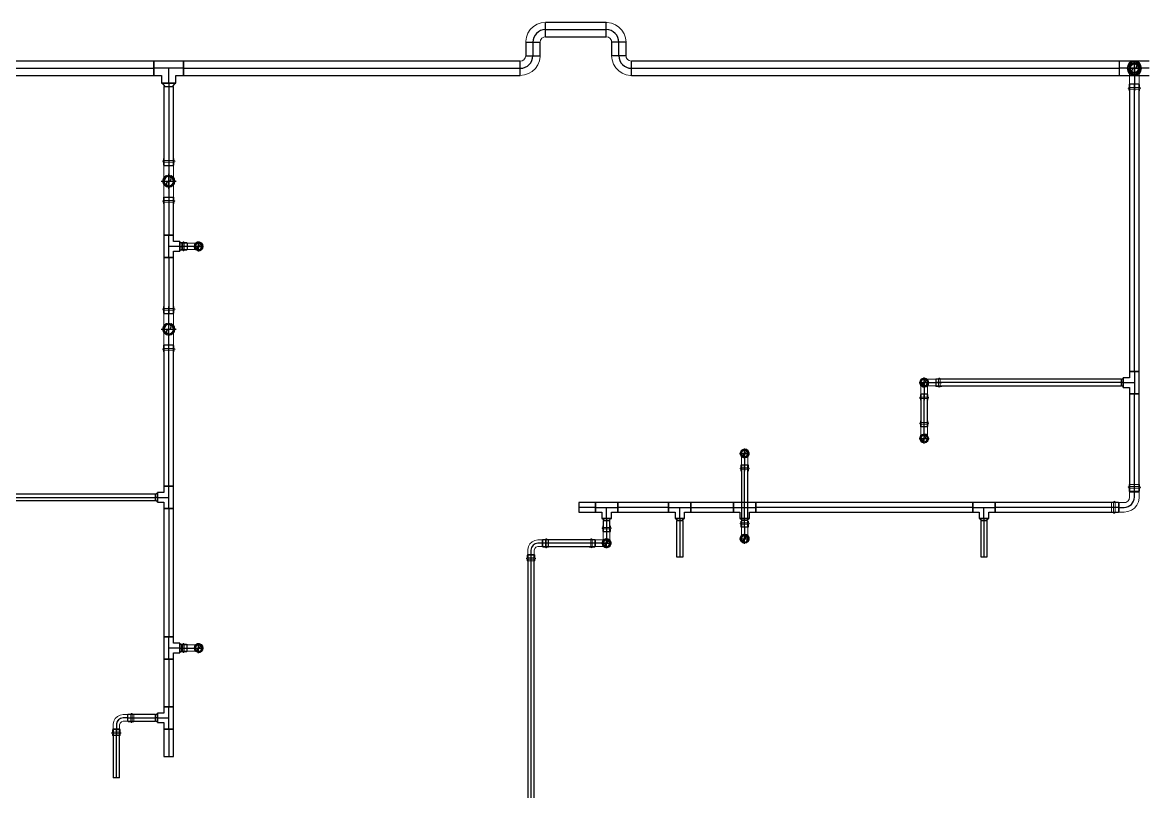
# Model space of a CAD drawing. Header units: inches. Extents: x -3325 to -59, y 5 to 733.
# Drawn here: x -2830 to -2604.8, y 127 to 281.2 of the extents above; entities that cross this region are included whole.
import ezdxf

# ---------------------------------------------------------------- set-up
doc = ezdxf.new("R2010")
doc.units = ezdxf.units.IN
doc.header["$MEASUREMENT"] = 0
doc.layers.add('P-PIPE', color=3, linetype='Continuous', lineweight=9)
doc.layers.add('X - REF - FP', color=7, linetype='Continuous', true_color=0xb90000)

# ---------------------------------------------------------------- blocks, each defined once
blk = doc.blocks.new('Victaulic-VicPress316-Elbow 90-45deg Style P568_P571 - Standard-V2-FIFTH LEVEL')
at = {"layer": 'P-PIPE'}
for p, q in [((-1934.31, 162.63), (-1934.64, 162.63)), ((-1933.35, 162.52), (-1934.64, 162.52)), ((-1933.56, 162.63), (-1934.02, 162.63)), ((-1932.52, 162.52), (-1933.45, 162.52)), ((-1933.45, 162.52), (-1933.45, 161.86)), ((-1933.45, 161.86), (-1933.45, 162.52)), ((-1934.64, 161.86), (-1934.64, 161.86)), ((-1934.64, 161.86), (-1934.64, 161.86)), ((-1934.64, 161.86), (-1934.64, 161.86)), ((-1934.64, 161.86), (-1934.64, 161.86)), ((-1934.64, 161.21), (-1933.35, 161.21)), ((-1934.64, 161.1), (-1934.31, 161.1)), ((-1934.31, 161.86), (-1934.31, 161.86)), ((-1934.31, 161.86), (-1934.31, 161.86)), ((-1934.02, 161.86), (-1934.02, 161.86)), ((-1934.02, 161.86), (-1934.02, 161.86)), ((-1934.02, 161.1), (-1933.56, 161.1)), ((-1933.45, 161.86), (-1933.45, 161.21)), ((-1933.45, 161.21), (-1933.45, 161.86)), ((-1932.52, 161.86), (-1933.45, 161.86)), ((-1933.45, 161.21), (-1932.52, 161.21)), ((-1933.35, 161.86), (-1933.35, 161.86)), ((-1933.35, 161.86), (-1933.35, 161.86)), ((-1932.52, 161.86), (-1931.12, 161.86)), ((-1931.12, 161.86), (-1931.12, 161.86))]:
    blk.add_line(p, q, dxfattribs=at)
at = {"layer": 'P-PIPE', "flags": 128}
for points in [[(-1934.31, 162.63), (-1934.24, 162.75), (-1934.1, 162.76), (-1934.02, 162.65), (-1934.02, 162.63)], [(-1934.31, 162.63), (-1934.31, 162.54), (-1934.31, 162.29), (-1934.31, 161.93), (-1934.31, 161.86)], [(-1934.31, 161.86), (-1934.31, 162.23), (-1934.31, 162.51), (-1934.31, 162.63), (-1934.31, 162.63)], [(-1934.02, 162.63), (-1934.02, 162.54), (-1934.02, 162.29), (-1934.02, 161.93), (-1934.02, 161.86)], [(-1934.02, 161.86), (-1934.02, 162.23), (-1934.02, 162.51), (-1934.02, 162.63), (-1934.02, 162.63)], [(-1933.56, 162.63), (-1933.36, 162.54), (-1933.35, 162.52)], [(-1931.12, 162.52), (-1931.22, 162.52), (-1931.48, 162.52), (-1931.89, 162.52), (-1932.37, 162.52), (-1932.52, 162.52)], [(-1930.21, 161.86), (-1930.31, 162.26), (-1930.56, 162.58), (-1930.93, 162.76), (-1931.34, 162.75), (-1931.71, 162.56), (-1931.96, 162.24), (-1932.04, 161.86)], [(-1930.36, 161.86), (-1930.45, 162.23), (-1930.7, 162.51), (-1931.06, 162.63), (-1931.43, 162.57), (-1931.73, 162.34), (-1931.88, 162), (-1931.89, 161.86)], [(-1934.31, 161.1), (-1934.31, 161.19), (-1934.31, 161.44), (-1934.31, 161.8), (-1934.31, 161.86)], [(-1934.31, 161.86), (-1934.31, 161.5), (-1934.31, 161.22), (-1934.31, 161.1), (-1934.31, 161.1)], [(-1934.02, 161.1), (-1934.08, 160.98), (-1934.22, 160.97), (-1934.31, 161.08), (-1934.31, 161.1)], [(-1934.02, 161.1), (-1934.02, 161.19), (-1934.02, 161.44), (-1934.02, 161.8), (-1934.02, 161.86)], [(-1934.02, 161.86), (-1934.02, 161.5), (-1934.02, 161.22), (-1934.02, 161.1), (-1934.02, 161.1)], [(-1933.35, 161.21), (-1933.54, 161.1), (-1933.56, 161.1)], [(-1932.52, 161.21), (-1932.02, 161.21), (-1931.59, 161.21), (-1931.28, 161.21), (-1931.13, 161.21), (-1931.12, 161.21)], [(-1932.04, 161.86), (-1931.94, 161.47), (-1931.69, 161.15), (-1931.32, 160.97), (-1930.91, 160.98), (-1930.54, 161.17), (-1930.29, 161.49), (-1930.21, 161.86)], [(-1931.89, 161.86), (-1931.8, 161.5), (-1931.55, 161.22), (-1931.19, 161.1), (-1930.82, 161.16), (-1930.52, 161.39), (-1930.37, 161.73), (-1930.36, 161.86)]]:
    blk.add_lwpolyline(points, dxfattribs=at)
at = {"layer": 'P-PIPE'}
for radius, start, end in [(0.766, 0, 180), (0.766, 0, 180), (0.766, 0, 180), (0.657, 0, 180), (0.657, 0, 180), (0.657, 90, 180), (0.658, 0, 90), (0.766, 180, 0), (0.766, 180, 0), (0.766, 180, 0), (0.658, 180, 0), (0.658, 180, 0), (0.657, 180, 270), (0.658, 270, 0)]:
    blk.add_arc((-1931.12, 161.86), radius, start, end, dxfattribs=at)
blk = doc.blocks.new('Victaulic-VicPress316-Elbow 90-45deg Style P568_P571 - Standard-523083-FIFTH LEVEL')
at = {"layer": 'P-PIPE'}
for p, q in [((-0.77, 3.52), (-0.77, 3.18)), ((0.77, 3.52), (-0.77, 3.52)), ((-0.77, 3.52), (0.77, 3.52)), ((-0.77, 3.18), (0.77, 3.18)), ((0.77, 3.18), (-0.77, 3.18)), ((-0.77, 2.89), (-0.77, 2.44)), ((-0.77, 2.89), (0.77, 2.89)), ((0.77, 2.89), (-0.77, 2.89)), ((-0.66, 3.52), (-0.66, 2.22)), ((-0.66, 3.52), (0.66, 3.52)), ((0.66, 3.52), (-0.66, 3.52)), ((-0.66, 2.33), (-0.66, 1.39)), ((0, 2.33), (-0.66, 2.33)), ((-0.66, 2.33), (0, 2.33)), ((0, 2.33), (0.66, 2.33)), ((0.66, 2.33), (0, 2.33)), ((0, 1.39), (0, 2.33)), ((0.66, 2.22), (0.66, 3.52)), ((0.66, 1.39), (0.66, 2.33)), ((0.77, 3.18), (0.77, 3.52)), ((0.77, 2.44), (0.77, 2.89)), ((-3.18, 0.77), (-3.52, 0.77)), ((-3.52, 0.77), (-3.52, -0.77)), ((-3.52, -0.77), (-3.52, 0.77)), ((-2.22, 0.66), (-3.52, 0.66)), ((-3.52, -0.66), (-3.52, 0.66)), ((-3.52, 0.66), (-3.52, -0.66)), ((-3.18, -0.77), (-3.18, 0.77)), ((-3.18, 0.77), (-3.18, -0.77)), ((-2.44, 0.77), (-2.89, 0.77)), ((-2.89, -0.77), (-2.89, 0.77)), ((-2.89, 0.77), (-2.89, -0.77)), ((-1.39, 0.66), (-2.33, 0.66)), ((-2.33, 0), (-2.33, 0.66)), ((-2.33, 0.66), (-2.33, 0)), ((-2.22, -0.66), (-2.22, 0.66)), ((-2.22, 0.66), (-2.22, -0.66)), ((-0.66, 2.22), (0.66, 2.22)), ((0.66, 2.22), (-0.66, 2.22)), ((-3.52, -0.66), (-2.22, -0.66)), ((-3.52, -0.77), (-3.18, -0.77)), ((-2.89, -0.77), (-2.44, -0.77)), ((-2.33, 0), (-2.33, -0.66)), ((-2.33, -0.66), (-2.33, 0)), ((-1.39, 0), (-2.33, 0)), ((-2.33, -0.66), (-1.39, -0.66))]:
    blk.add_line(p, q, dxfattribs=at)
at = {"layer": 'P-PIPE', "flags": 128}
for points in [[(-0.77, 2.89), (-0.89, 2.96), (-0.9, 3.1), (-0.79, 3.18), (-0.77, 3.18)], [(0.77, 3.18), (0.67, 3.18), (0.42, 3.18), (0.07, 3.18), (-0.3, 3.18), (-0.6, 3.18), (-0.75, 3.18), (-0.77, 3.18)], [(-0.77, 3.18), (-0.67, 3.18), (-0.42, 3.18), (-0.07, 3.18), (0.3, 3.18), (0.6, 3.18), (0.75, 3.18), (0.77, 3.18)], [(-0.77, 2.89), (-0.67, 2.89), (-0.42, 2.89), (-0.07, 2.89), (0.3, 2.89), (0.6, 2.89), (0.75, 2.89), (0.77, 2.89)], [(0.77, 2.89), (0.67, 2.89), (0.42, 2.89), (0.07, 2.89), (-0.3, 2.89), (-0.6, 2.89), (-0.75, 2.89), (-0.77, 2.89)], [(-0.66, 2.22), (-0.77, 2.41), (-0.77, 2.44)], [(0.77, 2.44), (0.68, 2.24), (0.66, 2.22)], [(0.77, 3.18), (0.89, 3.11), (0.9, 2.98), (0.79, 2.89), (0.77, 2.89)], [(-3.18, 0.77), (-3.11, 0.89), (-2.98, 0.9), (-2.89, 0.79), (-2.89, 0.77)], [(-3.18, 0.77), (-3.18, 0.67), (-3.18, 0.42), (-3.18, 0.07), (-3.18, -0.3), (-3.18, -0.6), (-3.18, -0.75), (-3.18, -0.77)], [(-3.18, -0.77), (-3.18, -0.67), (-3.18, -0.42), (-3.18, -0.07), (-3.18, 0.3), (-3.18, 0.6), (-3.18, 0.75), (-3.18, 0.77)], [(-2.89, -0.77), (-2.89, -0.67), (-2.89, -0.42), (-2.89, -0.07), (-2.89, 0.3), (-2.89, 0.6), (-2.89, 0.75), (-2.89, 0.77)], [(-2.89, 0.77), (-2.89, 0.67), (-2.89, 0.42), (-2.89, 0.07), (-2.89, -0.3), (-2.89, -0.6), (-2.89, -0.75), (-2.89, -0.77)], [(-2.44, 0.77), (-2.24, 0.68), (-2.22, 0.66)], [(-0.66, 1.39), (-0.75, 1.04), (-1, 0.77), (-1.35, 0.66), (-1.39, 0.66)], [(-1.39, -0.66), (-0.78, -0.56), (-0.23, -0.29), (0.22, 0.13), (0.53, 0.67), (0.65, 1.27), (0.66, 1.39)], [(-2.89, -0.77), (-2.96, -0.89), (-3.1, -0.9), (-3.18, -0.79), (-3.18, -0.77)], [(-2.22, -0.66), (-2.41, -0.77), (-2.44, -0.77)]]:
    blk.add_lwpolyline(points, dxfattribs=at)
at = {"layer": 'P-PIPE'}
blk.add_arc((-1.39, 1.39), 1.39, 270, 0, dxfattribs=at)
blk = doc.blocks.new('Victaulic-VicPress316-Elbow 90-45deg Style P568_P571 - Standard-V10-FIFTH LEVEL')
at = {"layer": 'P-PIPE'}
for p, q in [((-3076, 591), (-3076, 591)), ((-3073.99, 591), (-3076, 591)), ((-3072.82, 591.95), (-3073.99, 591.95)), ((-3073.99, 591), (-3072.82, 591)), ((-3071.45, 591.95), (-3072.93, 591.95)), ((-3072.93, 591), (-3072.93, 591)), ((-3072.93, 591), (-3072.93, 591)), ((-3072.82, 591), (-3072.82, 591.95)), ((-3072.82, 591.95), (-3072.82, 591)), ((-3072.82, 590.05), (-3072.82, 591)), ((-3072.82, 591), (-3072.82, 590.05)), ((-3072.16, 592.06), (-3072.71, 592.06)), ((-3072.16, 591), (-3072.16, 591)), ((-3072.16, 591), (-3072.16, 591)), ((-3071.45, 592.06), (-3071.83, 592.06)), ((-3071.83, 591), (-3071.83, 591)), ((-3071.83, 591), (-3071.83, 591)), ((-3071.45, 591), (-3071.45, 591)), ((-3071.45, 591), (-3071.45, 591)), ((-3071.45, 591), (-3071.45, 591)), ((-3071.45, 591), (-3071.45, 591)), ((-3073.99, 590.05), (-3072.82, 590.05)), ((-3072.93, 590.05), (-3071.45, 590.05)), ((-3072.71, 589.94), (-3072.16, 589.94)), ((-3071.83, 589.94), (-3071.45, 589.94))]:
    blk.add_line(p, q, dxfattribs=at)
at = {"layer": 'P-PIPE', "flags": 128}
for points in [[(-3074.78, 591), (-3074.87, 591.47), (-3075.14, 591.86), (-3075.53, 592.13), (-3076, 592.22), (-3076.46, 592.13), (-3076.86, 591.87), (-3077.13, 591.48), (-3077.23, 591.01), (-3077.23, 591)], [(-3077.23, 591), (-3077.13, 590.53), (-3076.87, 590.14), (-3076.48, 589.87), (-3076.01, 589.78), (-3075.54, 589.87), (-3075.14, 590.13), (-3074.88, 590.52), (-3074.78, 590.99), (-3074.78, 591)], [(-3074.94, 591), (-3075.04, 591.43), (-3075.3, 591.79), (-3075.68, 592.01), (-3076.12, 592.05), (-3076.54, 591.91), (-3076.87, 591.61), (-3077.04, 591.21), (-3077.06, 591)], [(-3077.06, 591), (-3076.97, 590.57), (-3076.71, 590.21), (-3076.32, 589.99), (-3075.88, 589.95), (-3075.46, 590.09), (-3075.14, 590.39), (-3074.96, 590.79), (-3074.94, 591)], [(-3073.99, 591.95), (-3074.59, 591.95), (-3075.14, 591.95), (-3075.59, 591.95), (-3075.88, 591.95), (-3076, 591.95), (-3076, 591.95)], [(-3072.93, 591.95), (-3072.74, 592.06), (-3072.71, 592.06)], [(-3072.16, 592.06), (-3072.08, 592.2), (-3071.92, 592.21), (-3071.83, 592.08), (-3071.83, 592.06)], [(-3072.16, 592.06), (-3072.16, 591.97), (-3072.16, 591.71), (-3072.16, 591.32), (-3072.16, 591)], [(-3072.16, 591), (-3072.16, 591.43), (-3072.16, 591.79), (-3072.16, 592.01), (-3072.16, 592.06)], [(-3072.16, 589.94), (-3072.16, 590.03), (-3072.16, 590.29), (-3072.16, 590.68), (-3072.16, 591)], [(-3072.16, 591), (-3072.16, 590.57), (-3072.16, 590.21), (-3072.16, 589.99), (-3072.16, 589.94)], [(-3071.83, 592.06), (-3071.83, 591.97), (-3071.83, 591.71), (-3071.83, 591.32), (-3071.83, 591)], [(-3071.83, 591), (-3071.83, 591.43), (-3071.83, 591.79), (-3071.83, 592.01), (-3071.83, 592.06)], [(-3071.83, 589.94), (-3071.83, 590.03), (-3071.83, 590.29), (-3071.83, 590.68), (-3071.83, 591)], [(-3071.83, 591), (-3071.83, 590.57), (-3071.83, 590.21), (-3071.83, 589.99), (-3071.83, 589.94)], [(-3076, 590.05), (-3075.91, 590.05), (-3075.64, 590.05), (-3075.22, 590.05), (-3074.68, 590.05), (-3074.08, 590.05), (-3073.99, 590.05)], [(-3072.71, 589.94), (-3072.92, 590.03), (-3072.93, 590.05)], [(-3071.83, 589.94), (-3071.9, 589.8), (-3072.06, 589.79), (-3072.16, 589.92), (-3072.16, 589.94)]]:
    blk.add_lwpolyline(points, dxfattribs=at)
at = {"layer": 'P-PIPE'}
for radius, start, end in [(1.06, 0, 180), (1.06, 0, 180), (1.06, 0, 180), (1.06, 180, 0), (1.06, 180, 0), (1.06, 180, 0), (0.95, 0, 180), (0.95, 0, 180), (0.95, 90, 180), (0.95, 180, 0), (0.95, 180, 0), (0.95, 180, 270), (0.95, 0, 90), (0.95, 270, 0)]:
    blk.add_arc((-3076, 591), radius, start, end, dxfattribs=at)
blk = doc.blocks.new('Victaulic-VicPress316-Elbow 90-45deg Style P568_P571 - Standard-V11-FIFTH LEVEL')
at = {"layer": 'P-PIPE'}
for p, q in [((-3077.06, 595.55), (-3077.06, 595.17)), ((-3077.06, 594.85), (-3077.06, 594.29)), ((-3076.95, 595.55), (-3076.95, 594.07)), ((-3076, 595.55), (-3076, 595.55)), ((-3076, 595.55), (-3076, 595.55)), ((-3076, 595.55), (-3076, 595.55)), ((-3076, 595.55), (-3076, 595.55)), ((-3076, 595.17), (-3076, 595.17)), ((-3076, 595.17), (-3076, 595.17)), ((-3076, 594.85), (-3076, 594.85)), ((-3076, 594.85), (-3076, 594.85)), ((-3075.05, 594.07), (-3075.05, 595.55)), ((-3074.94, 595.17), (-3074.94, 595.55)), ((-3074.94, 594.29), (-3074.94, 594.85)), ((-3076.95, 594.18), (-3076.95, 593.02)), ((-3076, 594.18), (-3076.95, 594.18)), ((-3076.95, 594.18), (-3076, 594.18)), ((-3075.05, 594.18), (-3076, 594.18)), ((-3076, 594.18), (-3075.05, 594.18)), ((-3076, 593.02), (-3076, 594.18)), ((-3076, 594.07), (-3076, 594.07)), ((-3076, 594.07), (-3076, 594.07)), ((-3076, 591), (-3076, 593.02)), ((-3075.05, 593.02), (-3075.05, 594.18)), ((-3076, 591), (-3076, 591))]:
    blk.add_line(p, q, dxfattribs=at)
at = {"layer": 'P-PIPE', "flags": 128}
for points in [[(-3077.06, 594.85), (-3077.2, 594.92), (-3077.21, 595.08), (-3077.09, 595.17), (-3077.06, 595.17)], [(-3077.06, 595.17), (-3076.97, 595.17), (-3076.71, 595.17), (-3076.32, 595.17), (-3076, 595.17)], [(-3076, 595.17), (-3076.44, 595.17), (-3076.79, 595.17), (-3077.01, 595.17), (-3077.06, 595.17)], [(-3077.06, 594.85), (-3076.97, 594.85), (-3076.71, 594.85), (-3076.32, 594.85), (-3076, 594.85)], [(-3076, 594.85), (-3076.44, 594.85), (-3076.79, 594.85), (-3077.01, 594.85), (-3077.06, 594.85)], [(-3074.94, 595.17), (-3075.04, 595.17), (-3075.3, 595.17), (-3075.68, 595.17), (-3076, 595.17)], [(-3076, 595.17), (-3075.57, 595.17), (-3075.21, 595.17), (-3074.99, 595.17), (-3074.94, 595.17)], [(-3074.94, 594.85), (-3075.04, 594.85), (-3075.3, 594.85), (-3075.68, 594.85), (-3076, 594.85)], [(-3076, 594.85), (-3075.57, 594.85), (-3075.21, 594.85), (-3074.99, 594.85), (-3074.94, 594.85)], [(-3074.94, 595.17), (-3074.81, 595.1), (-3074.79, 594.94), (-3074.92, 594.85), (-3074.94, 594.85)], [(-3076.95, 594.07), (-3077.06, 594.26), (-3077.06, 594.29)], [(-3076.95, 591), (-3076.95, 591.09), (-3076.95, 591.36), (-3076.95, 591.79), (-3076.95, 592.32), (-3076.95, 592.92), (-3076.95, 593.02)], [(-3074.94, 594.29), (-3075.03, 594.09), (-3075.05, 594.07)], [(-3075.05, 593.02), (-3075.05, 592.41), (-3075.05, 591.86), (-3075.05, 591.42), (-3075.05, 591.12), (-3075.05, 591), (-3075.05, 591)], [(-3076, 592.22), (-3076.47, 592.13), (-3076.87, 591.87), (-3077.13, 591.47), (-3077.23, 591.01), (-3077.14, 590.54), (-3076.87, 590.14), (-3076.48, 589.87), (-3076.02, 589.78), (-3076, 589.78)], [(-3076.95, 591), (-3076.86, 591.41), (-3076.6, 591.74), (-3076.23, 591.92), (-3076, 591.95)], [(-3076, 590.05), (-3076.41, 590.14), (-3076.74, 590.4), (-3076.93, 590.78), (-3076.95, 591)], [(-3076, 589.78), (-3075.54, 589.87), (-3075.14, 590.13), (-3074.87, 590.53), (-3074.78, 590.99), (-3074.87, 591.46), (-3075.13, 591.86), (-3075.53, 592.13), (-3075.99, 592.22), (-3076, 592.22)], [(-3076, 591.95), (-3075.59, 591.86), (-3075.27, 591.6), (-3075.08, 591.22), (-3075.05, 591)], [(-3075.05, 591), (-3075.15, 590.59), (-3075.4, 590.26), (-3075.78, 590.08), (-3076, 590.05)]]:
    blk.add_lwpolyline(points, dxfattribs=at)
at = {"layer": 'P-PIPE'}
for radius, start, end in [(1.06, 90, 270), (1.06, 90, 270), (1.06, 90, 270), (0.95, 90, 270), (0.95, 90, 270), (0.95, 90, 180), (0.95, 180, 270), (1.06, 270, 90), (1.06, 270, 90), (1.06, 270, 90), (0.95, 270, 90), (0.95, 270, 90), (0.95, 0, 90), (0.95, 270, 0)]:
    blk.add_arc((-3076, 591), radius, start, end, dxfattribs=at)
blk = doc.blocks.new('Victaulic-VicPress316-Elbow 90-45deg Style P568_P571 - Standard-V1-FIFTH LEVEL')
at = {"layer": 'P-PIPE'}
for p, q in [((-2324.79, 162.52), (-2325.73, 162.52)), ((-2323.6, 162.52), (-2324.9, 162.52)), ((-2324.79, 162.52), (-2324.79, 161.86)), ((-2324.79, 161.86), (-2324.79, 162.52)), ((-2324.23, 162.63), (-2324.69, 162.63)), ((-2323.6, 162.63), (-2323.94, 162.63)), ((-2327.12, 161.86), (-2327.12, 161.86)), ((-2327.12, 161.86), (-2325.73, 161.86)), ((-2325.73, 161.86), (-2324.79, 161.86)), ((-2325.73, 161.21), (-2324.79, 161.21)), ((-2324.9, 161.86), (-2324.9, 161.86)), ((-2324.9, 161.86), (-2324.9, 161.86)), ((-2324.9, 161.21), (-2323.6, 161.21)), ((-2324.79, 161.86), (-2324.79, 161.21)), ((-2324.79, 161.21), (-2324.79, 161.86)), ((-2324.69, 161.1), (-2324.23, 161.1)), ((-2324.23, 161.86), (-2324.23, 161.86)), ((-2324.23, 161.86), (-2324.23, 161.86)), ((-2323.94, 161.86), (-2323.94, 161.86)), ((-2323.94, 161.86), (-2323.94, 161.86)), ((-2323.94, 161.1), (-2323.6, 161.1)), ((-2323.6, 161.86), (-2323.6, 161.86)), ((-2323.6, 161.86), (-2323.6, 161.86)), ((-2323.6, 161.86), (-2323.6, 161.86)), ((-2323.6, 161.86), (-2323.6, 161.86))]:
    blk.add_line(p, q, dxfattribs=at)
at = {"layer": 'P-PIPE', "flags": 128}
for points in [[(-2326.21, 161.86), (-2326.31, 162.26), (-2326.56, 162.58), (-2326.93, 162.76), (-2327.34, 162.75), (-2327.71, 162.56), (-2327.96, 162.24), (-2328.04, 161.86)], [(-2326.36, 161.86), (-2326.45, 162.23), (-2326.7, 162.51), (-2327.06, 162.63), (-2327.43, 162.57), (-2327.73, 162.34), (-2327.88, 162), (-2327.89, 161.86)], [(-2325.73, 162.52), (-2326.23, 162.52), (-2326.66, 162.52), (-2326.97, 162.52), (-2327.12, 162.52), (-2327.12, 162.52)], [(-2324.9, 162.52), (-2324.71, 162.63), (-2324.69, 162.63)], [(-2324.23, 162.63), (-2324.17, 162.75), (-2324.03, 162.76), (-2323.94, 162.65), (-2323.94, 162.63)], [(-2324.23, 162.63), (-2324.23, 162.54), (-2324.23, 162.29), (-2324.23, 161.93), (-2324.23, 161.86)], [(-2324.23, 161.86), (-2324.23, 162.23), (-2324.23, 162.51), (-2324.23, 162.63), (-2324.23, 162.63)], [(-2323.94, 162.63), (-2323.94, 162.54), (-2323.94, 162.29), (-2323.94, 161.93), (-2323.94, 161.86)], [(-2323.94, 161.86), (-2323.94, 162.23), (-2323.94, 162.51), (-2323.94, 162.63), (-2323.94, 162.63)], [(-2328.04, 161.86), (-2327.94, 161.47), (-2327.69, 161.15), (-2327.32, 160.97), (-2326.91, 160.98), (-2326.54, 161.17), (-2326.29, 161.49), (-2326.21, 161.86)], [(-2327.89, 161.86), (-2327.8, 161.5), (-2327.55, 161.22), (-2327.19, 161.1), (-2326.82, 161.16), (-2326.52, 161.39), (-2326.37, 161.73), (-2326.36, 161.86)], [(-2327.12, 161.21), (-2327.03, 161.21), (-2326.77, 161.21), (-2326.36, 161.21), (-2325.88, 161.21), (-2325.73, 161.21)], [(-2324.69, 161.1), (-2324.89, 161.19), (-2324.9, 161.21)], [(-2324.23, 161.1), (-2324.23, 161.19), (-2324.23, 161.44), (-2324.23, 161.8), (-2324.23, 161.86)], [(-2324.23, 161.86), (-2324.23, 161.5), (-2324.23, 161.22), (-2324.23, 161.1), (-2324.23, 161.1)], [(-2323.94, 161.1), (-2324.01, 160.98), (-2324.15, 160.97), (-2324.23, 161.08), (-2324.23, 161.1)], [(-2323.94, 161.1), (-2323.94, 161.19), (-2323.94, 161.44), (-2323.94, 161.8), (-2323.94, 161.86)], [(-2323.94, 161.86), (-2323.94, 161.5), (-2323.94, 161.22), (-2323.94, 161.1), (-2323.94, 161.1)]]:
    blk.add_lwpolyline(points, dxfattribs=at)
at = {"layer": 'P-PIPE'}
for radius, start, end in [(0.767, 0, 180), (0.767, 0, 180), (0.767, 0, 180), (0.657, 360, 180), (0.657, 0, 180), (0.657, 90, 180), (0.658, 0, 90), (0.767, 180, 360), (0.767, 180, 0), (0.767, 180, 0), (0.658, 180, 0), (0.658, 180, 0), (0.657, 180, 270), (0.658, 270, 0)]:
    blk.add_arc((-2327.12, 161.86), radius, start, end, dxfattribs=at)
blk = doc.blocks.new('Elbow - Welded - Generic - Standard-1127339-FIFTH LEVEL')
at = {"layer": 'P-PIPE'}
for p, q in [((1.44, 2.52), (-1.44, 2.52)), ((-1.44, 2.52), (1.44, 2.52)), ((-2.52, -1.44), (-2.52, 1.44)), ((-2.52, 1.44), (-2.52, -1.44))]:
    blk.add_line(p, q, dxfattribs=at)
at = {"layer": 'P-PIPE', "flags": 128}
for points in [[(-1.44, 2.52), (-1.53, 2.08), (-1.79, 1.72), (-2.18, 1.49), (-2.52, 1.44)], [(-2.52, -1.44), (-1.67, -1.34), (-0.85, -1.07), (-0.12, -0.62), (0.51, -0.03), (0.99, 0.68), (1.3, 1.48), (1.43, 2.33), (1.44, 2.52)]]:
    blk.add_lwpolyline(points, dxfattribs=at)
blk = doc.blocks.new('Transition - Generic - Plumbing-CW-1126388-FIFTH LEVEL')
at = {"layer": 'P-PIPE'}
for radius, start, end in [(1.31, 0, 180), (0.812, 0, 180), (1.31, 180, 0), (0.813, 180, 0)]:
    blk.add_arc((-2607, 272), radius, start, end, dxfattribs=at)
blk = doc.blocks.new('Victaulic-VicPress316-Elbow 90-45deg Style P568_P571 - Standard-1125944-FIFTH LEVEL')
at = {"layer": 'P-PIPE'}
for p, q in [((-1.06, 4.55), (-1.06, 4.17)), ((1.06, 4.55), (-1.06, 4.55)), ((-1.06, 4.55), (1.06, 4.55)), ((-0.95, 4.55), (-0.95, 3.07)), ((-0.95, 4.55), (0.95, 4.55)), ((0.95, 4.55), (-0.95, 4.55)), ((0.95, 3.07), (0.95, 4.55)), ((1.06, 4.17), (1.06, 4.55)), ((-1.06, 4.17), (1.06, 4.17)), ((1.06, 4.17), (-1.06, 4.17)), ((-1.06, 3.85), (-1.06, 3.29)), ((-1.06, 3.85), (1.06, 3.85)), ((1.06, 3.85), (-1.06, 3.85)), ((-0.95, 3.18), (-0.95, 2.02)), ((0, 3.18), (-0.95, 3.18)), ((-0.95, 3.18), (0, 3.18)), ((-0.95, 3.07), (0.95, 3.07)), ((0.95, 3.07), (-0.95, 3.07)), ((0, 3.18), (0.95, 3.18)), ((0.95, 3.18), (0, 3.18)), ((0, 2.02), (0, 3.18)), ((0.95, 2.02), (0.95, 3.18)), ((1.06, 3.29), (1.06, 3.85)), ((-4.17, 1.06), (-4.55, 1.06)), ((-4.55, 1.06), (-4.55, -1.06)), ((-4.55, -1.06), (-4.55, 1.06)), ((-3.07, 0.95), (-4.55, 0.95)), ((-4.55, -0.95), (-4.55, 0.95)), ((-4.55, 0.95), (-4.55, -0.95)), ((-4.17, -1.06), (-4.17, 1.06)), ((-4.17, 1.06), (-4.17, -1.06)), ((-3.29, 1.06), (-3.85, 1.06)), ((-3.85, -1.06), (-3.85, 1.06)), ((-3.85, 1.06), (-3.85, -1.06)), ((-2.02, 0.95), (-3.18, 0.95)), ((-3.18, 0), (-3.18, 0.95)), ((-3.18, 0.95), (-3.18, 0)), ((-3.07, -0.95), (-3.07, 0.95)), ((-3.07, 0.95), (-3.07, -0.95)), ((-4.55, -0.95), (-3.07, -0.95)), ((-4.55, -1.06), (-4.17, -1.06)), ((-3.85, -1.06), (-3.29, -1.06)), ((-3.18, 0), (-3.18, -0.95)), ((-3.18, -0.95), (-3.18, 0)), ((-2.02, 0), (-3.18, 0)), ((-3.18, -0.95), (-2.02, -0.95))]:
    blk.add_line(p, q, dxfattribs=at)
at = {"layer": 'P-PIPE', "flags": 128}
for points in [[(-1.06, 3.85), (-1.2, 3.92), (-1.21, 4.08), (-1.08, 4.17), (-1.06, 4.17)], [(1.06, 4.17), (0.97, 4.17), (0.71, 4.17), (0.32, 4.17), (-0.12, 4.17), (-0.54, 4.17), (-0.86, 4.17), (-1.04, 4.17), (-1.06, 4.17)], [(-1.06, 4.17), (-0.97, 4.17), (-0.71, 4.17), (-0.32, 4.17), (0.12, 4.17), (0.54, 4.17), (0.86, 4.17), (1.04, 4.17), (1.06, 4.17)], [(-1.06, 3.85), (-0.97, 3.85), (-0.71, 3.85), (-0.32, 3.85), (0.12, 3.85), (0.54, 3.85), (0.86, 3.85), (1.04, 3.85), (1.06, 3.85)], [(1.06, 3.85), (0.97, 3.85), (0.71, 3.85), (0.32, 3.85), (-0.12, 3.85), (-0.54, 3.85), (-0.86, 3.85), (-1.04, 3.85), (-1.06, 3.85)], [(-0.95, 3.07), (-1.06, 3.26), (-1.06, 3.29)], [(1.06, 3.29), (0.97, 3.09), (0.95, 3.07)], [(1.06, 4.17), (1.2, 4.1), (1.21, 3.94), (1.08, 3.85), (1.06, 3.85)], [(-4.17, 1.06), (-4.1, 1.2), (-3.94, 1.21), (-3.85, 1.08), (-3.85, 1.06)], [(-4.17, 1.06), (-4.17, 0.97), (-4.17, 0.71), (-4.17, 0.32), (-4.17, -0.12), (-4.17, -0.54), (-4.17, -0.86), (-4.17, -1.04), (-4.17, -1.06)], [(-4.17, -1.06), (-4.17, -0.97), (-4.17, -0.71), (-4.17, -0.32), (-4.17, 0.12), (-4.17, 0.54), (-4.17, 0.86), (-4.17, 1.04), (-4.17, 1.06)], [(-3.85, -1.06), (-3.85, -0.97), (-3.85, -0.71), (-3.85, -0.32), (-3.85, 0.12), (-3.85, 0.54), (-3.85, 0.86), (-3.85, 1.04), (-3.85, 1.06)], [(-3.85, 1.06), (-3.85, 0.97), (-3.85, 0.71), (-3.85, 0.32), (-3.85, -0.12), (-3.85, -0.54), (-3.85, -0.86), (-3.85, -1.04), (-3.85, -1.06)], [(-3.29, 1.06), (-3.09, 0.97), (-3.07, 0.95)], [(-0.95, 2.02), (-1.04, 1.58), (-1.3, 1.22), (-1.69, 1), (-2.02, 0.95)], [(-2.02, -0.95), (-1.28, -0.86), (-0.59, -0.58), (0.02, -0.15), (0.49, 0.43), (0.81, 1.1), (0.94, 1.83), (0.95, 2.02)], [(-3.85, -1.06), (-3.92, -1.2), (-4.08, -1.21), (-4.17, -1.08), (-4.17, -1.06)], [(-3.07, -0.95), (-3.26, -1.06), (-3.29, -1.06)]]:
    blk.add_lwpolyline(points, dxfattribs=at)
at = {"layer": 'P-PIPE'}
blk.add_arc((-2.02, 2.02), 2.02, 270, 0, dxfattribs=at)

msp = doc.modelspace()

# ---------------------------------------------------------------- linework, layer by layer
at = {"layer": 'X - REF - FP'}
for p, q in [((-2712.9, 281.18), (-2725.1, 281.18)), ((-2725.1, 278.31), (-2725.1, 281.18)), ((-2725.1, 279.74), (-2712.9, 279.74)), ((-2725.1, 279.74), (-2712.9, 279.74)), ((-2712.9, 278.31), (-2712.9, 281.18)), ((-2729.06, 277.22), (-2729.06, 274.52)), ((-2729.06, 277.22), (-2726.18, 277.22)), ((-2727.62, 277.22), (-2727.62, 274.52)), ((-2727.62, 277.22), (-2727.62, 274.52)), ((-2726.18, 274.52), (-2726.18, 277.22)), ((-2725.1, 278.31), (-2712.9, 278.31)), ((-2711.82, 277.22), (-2711.82, 274.52)), ((-2708.94, 277.22), (-2711.82, 277.22)), ((-2710.38, 274.52), (-2710.38, 277.22)), ((-2710.38, 274.52), (-2710.38, 277.22)), ((-2708.94, 274.52), (-2708.94, 277.22)), ((-2803.64, 273.44), (-2889.01, 273.44)), ((-2797.66, 273.44), (-2803.64, 273.44)), ((-2803.64, 270.56), (-2803.64, 273.44)), ((-2803.64, 273.44), (-2803.64, 270.56)), ((-2803.64, 270.56), (-2803.64, 273.44)), ((-2797.66, 270.56), (-2797.66, 273.44)), ((-2797.66, 273.44), (-2797.66, 270.56)), ((-2730.14, 273.44), (-2797.66, 273.44)), ((-2797.66, 270.56), (-2797.66, 273.44)), ((-2730.14, 270.56), (-2730.14, 273.44)), ((-2729.06, 274.52), (-2726.18, 274.52)), ((-2708.94, 274.52), (-2711.82, 274.52)), ((-2609.99, 273.44), (-2707.86, 273.44)), ((-2707.86, 270.56), (-2707.86, 273.44)), ((-2604.01, 273.44), (-2609.99, 273.44)), ((-2609.99, 270.56), (-2609.99, 273.44)), ((-2607, 270.5), (-2607, 273.5)), ((-2889.01, 272), (-2803.64, 272)), ((-2889.01, 272), (-2803.64, 272)), ((-2889.01, 270.56), (-2803.64, 270.56)), ((-2797.66, 272), (-2803.64, 272)), ((-2803.64, 270.56), (-2802.09, 270.56)), ((-2802.09, 270.56), (-2802.09, 269.01)), ((-2800.65, 269.01), (-2800.65, 272)), ((-2799.21, 270.56), (-2797.66, 270.56)), ((-2799.21, 269.01), (-2799.21, 270.56)), ((-2797.66, 272), (-2730.14, 272)), ((-2797.66, 272), (-2730.14, 272)), ((-2797.66, 270.56), (-2730.14, 270.56)), ((-2707.86, 272), (-2609.99, 272)), ((-2707.86, 272), (-2609.99, 272)), ((-2707.86, 270.56), (-2609.99, 270.56)), ((-2604.01, 272), (-2609.99, 272)), ((-2609.99, 270.56), (-2604.01, 270.56)), ((-2608.5, 272), (-2605.5, 272)), ((-2607, 272), (-2607, 269.98)), ((-2799.21, 269.01), (-2802.09, 269.01)), ((-2802.09, 269.01), (-2799.21, 269.01)), ((-2801.96, 269.01), (-2801.46, 268.35)), ((-2801.6, 268.35), (-2801.6, 252.54)), ((-2801.6, 268.35), (-2799.7, 268.35)), ((-2800.65, 269.01), (-2800.65, 268.35)), ((-2800.65, 268.35), (-2800.65, 252.54)), ((-2800.65, 268.35), (-2800.65, 252.54)), ((-2799.84, 268.35), (-2799.34, 269.01)), ((-2799.7, 252.54), (-2799.7, 268.35)), ((-2607.95, 268.82), (-2607.95, 211.25)), ((-2606.05, 268.82), (-2607.95, 268.82)), ((-2607, 269.98), (-2607, 268.82)), ((-2607, 269.98), (-2607, 267.45)), ((-2607, 211.25), (-2607, 268.82)), ((-2607, 211.25), (-2607, 268.82)), ((-2606.05, 211.25), (-2606.05, 268.82)), ((-2801.6, 252.54), (-2799.7, 252.54)), ((-2800.65, 252.54), (-2800.65, 251.37)), ((-2800.65, 251.37), (-2800.65, 249.36)), ((-2800.65, 247.86), (-2800.65, 250.86)), ((-2802.15, 249.36), (-2799.15, 249.36)), ((-2800.65, 249.36), (-2800.65, 247.34)), ((-2801.6, 246.18), (-2801.6, 238.55)), ((-2801.6, 246.18), (-2799.7, 246.18)), ((-2800.65, 247.34), (-2800.65, 246.18)), ((-2800.65, 247.34), (-2800.65, 244.81)), ((-2800.65, 246.18), (-2800.65, 238.55)), ((-2800.65, 246.18), (-2800.65, 238.55)), ((-2799.7, 238.55), (-2799.7, 246.18)), ((-2801.6, 238.55), (-2801.6, 234.06)), ((-2799.7, 238.55), (-2801.6, 238.55)), ((-2801.6, 238.55), (-2799.7, 238.55)), ((-2801.6, 238.55), (-2799.7, 238.55)), ((-2800.65, 234.06), (-2800.65, 238.55)), ((-2799.7, 237.26), (-2799.7, 238.55)), ((-2798.41, 237.26), (-2799.7, 237.26)), ((-2798.41, 235.35), (-2798.41, 237.26)), ((-2798.41, 237.26), (-2798.41, 235.35)), ((-2798, 236.87), (-2798.41, 237.12)), ((-2796.98, 236.96), (-2798, 236.96)), ((-2798, 236.96), (-2798, 235.65)), ((-2796.98, 236.96), (-2796.98, 235.65)), ((-2794.65, 235.3), (-2794.65, 237.3)), ((-2798.41, 236.3), (-2800.65, 236.3)), ((-2799.7, 234.06), (-2799.7, 235.35)), ((-2799.7, 235.35), (-2798.41, 235.35)), ((-2798.41, 236.3), (-2798, 236.3)), ((-2798.41, 235.49), (-2798, 235.74)), ((-2796.04, 236.3), (-2798.17, 236.3)), ((-2796.98, 236.3), (-2798, 236.3)), ((-2796.98, 236.3), (-2798, 236.3)), ((-2798, 235.65), (-2796.98, 235.65)), ((-2796.04, 236.3), (-2796.98, 236.3)), ((-2794.65, 236.3), (-2796.04, 236.3)), ((-2795.65, 236.3), (-2793.65, 236.3)), ((-2801.6, 234.06), (-2801.6, 222.87)), ((-2801.6, 234.06), (-2799.7, 234.06)), ((-2799.7, 234.06), (-2801.6, 234.06)), ((-2801.6, 234.06), (-2799.7, 234.06)), ((-2800.65, 234.06), (-2800.65, 222.87)), ((-2800.65, 234.06), (-2800.65, 222.87)), ((-2799.7, 222.87), (-2799.7, 234.06)), ((-2800.65, 221.71), (-2800.65, 224.24)), ((-2801.6, 222.87), (-2799.7, 222.87)), ((-2800.65, 221.71), (-2800.65, 222.87)), ((-2800.65, 219.69), (-2800.65, 221.71)), ((-2800.65, 218.19), (-2800.65, 221.19)), ((-2802.15, 219.69), (-2799.15, 219.69)), ((-2800.65, 217.68), (-2800.65, 219.69)), ((-2801.6, 216.51), (-2801.6, 188.24)), ((-2799.7, 216.51), (-2801.6, 216.51)), ((-2800.65, 216.51), (-2800.65, 217.68)), ((-2800.65, 188.24), (-2800.65, 216.51)), ((-2800.65, 188.24), (-2800.65, 216.51)), ((-2799.7, 188.24), (-2799.7, 216.51)), ((-2649.15, 208), (-2649.15, 210)), ((-2609.65, 209.66), (-2646.82, 209.66)), ((-2646.82, 209.66), (-2646.82, 208.35)), ((-2609.24, 209.82), (-2609.65, 209.57)), ((-2609.65, 209.66), (-2609.65, 208.35)), ((-2607.95, 209.96), (-2609.24, 209.96)), ((-2609.24, 209.96), (-2609.24, 208.05)), ((-2609.24, 208.05), (-2609.24, 209.96)), ((-2606.05, 211.25), (-2607.95, 211.25)), ((-2607.95, 211.25), (-2607.95, 209.96)), ((-2607.95, 211.25), (-2606.05, 211.25)), ((-2606.05, 211.25), (-2607.95, 211.25)), ((-2607, 211.25), (-2607, 206.76)), ((-2606.05, 206.76), (-2606.05, 211.25)), ((-2650.15, 209), (-2648.15, 209)), ((-2649.15, 209), (-2649.15, 207.61)), ((-2649.15, 209), (-2647.76, 209)), ((-2649.15, 207.61), (-2649.15, 206.67)), ((-2649.15, 207.61), (-2649.15, 205.48)), ((-2647.76, 209), (-2646.82, 209)), ((-2647.76, 209), (-2645.63, 209)), ((-2609.65, 209), (-2646.82, 209)), ((-2609.65, 209), (-2646.82, 209)), ((-2646.82, 208.35), (-2609.65, 208.35)), ((-2609.24, 209), (-2609.65, 209)), ((-2609.65, 208.44), (-2609.24, 208.19)), ((-2609.24, 209), (-2607, 209)), ((-2609.24, 208.05), (-2607.95, 208.05)), ((-2607.95, 208.05), (-2607.95, 206.76)), ((-2649.81, 206.67), (-2649.81, 200.13)), ((-2648.49, 206.67), (-2649.81, 206.67)), ((-2649.15, 200.13), (-2649.15, 206.67)), ((-2649.15, 200.13), (-2649.15, 206.67)), ((-2648.49, 200.13), (-2648.49, 206.67)), ((-2607.95, 206.76), (-2606.05, 206.76)), ((-2606.05, 206.76), (-2607.95, 206.76)), ((-2607.95, 206.76), (-2607.95, 187.18)), ((-2606.05, 206.76), (-2607.95, 206.76)), ((-2607, 187.18), (-2607, 206.76)), ((-2607, 187.18), (-2607, 206.76)), ((-2606.05, 187.18), (-2606.05, 206.76)), ((-2649.15, 199.2), (-2649.15, 201.32)), ((-2648.49, 200.13), (-2649.81, 200.13)), ((-2649.15, 199.2), (-2649.15, 200.13)), ((-2649.15, 197.8), (-2649.15, 199.2)), ((-2649.15, 196.8), (-2649.15, 198.8)), ((-2650.15, 197.8), (-2648.15, 197.8)), ((-2686.15, 194.8), (-2684.15, 194.8)), ((-2685.15, 193.8), (-2685.15, 195.8)), ((-2685.15, 194.8), (-2685.15, 193.41)), ((-2684.49, 192.47), (-2685.81, 192.47)), ((-2685.81, 192.47), (-2685.81, 180.04)), ((-2685.15, 193.41), (-2685.15, 192.47)), ((-2685.15, 193.41), (-2685.15, 191.28)), ((-2685.15, 180.04), (-2685.15, 192.47)), ((-2685.15, 180.04), (-2685.15, 192.47)), ((-2684.49, 180.04), (-2684.49, 192.47)), ((-2801.6, 186.95), (-2802.89, 186.95)), ((-2802.89, 185.05), (-2802.89, 186.95)), ((-2802.89, 186.95), (-2802.89, 185.05)), ((-2801.6, 188.24), (-2801.6, 186.95)), ((-2801.6, 188.24), (-2799.7, 188.24)), ((-2799.7, 188.24), (-2801.6, 188.24)), ((-2799.7, 188.24), (-2801.6, 188.24)), ((-2800.65, 183.76), (-2800.65, 188.24)), ((-2799.7, 183.76), (-2799.7, 188.24)), ((-2606.05, 187.18), (-2607.95, 187.18)), ((-2607, 186.02), (-2607, 188.55)), ((-2607, 186.02), (-2607, 187.18)), ((-2803.3, 186.66), (-2841.93, 186.66)), ((-2841.93, 186), (-2803.3, 186)), ((-2841.93, 186), (-2803.3, 186)), ((-2841.93, 185.34), (-2803.3, 185.34)), ((-2802.89, 186.81), (-2803.3, 186.56)), ((-2803.3, 185.34), (-2803.3, 186.66)), ((-2802.89, 186), (-2803.3, 186)), ((-2803.3, 185.44), (-2802.89, 185.19)), ((-2802.89, 186), (-2800.65, 186)), ((-2802.89, 185.05), (-2801.6, 185.05)), ((-2801.6, 185.05), (-2801.6, 183.76)), ((-2715.08, 184.95), (-2718.39, 184.95)), ((-2718.39, 184.95), (-2718.39, 183.05)), ((-2710.59, 184.96), (-2715.08, 184.96)), ((-2715.08, 183.05), (-2715.08, 184.96)), ((-2715.08, 184.96), (-2715.08, 183.05)), ((-2715.08, 184.95), (-2715.08, 183.05)), ((-2710.59, 183.05), (-2710.59, 184.96)), ((-2710.59, 184.96), (-2710.59, 183.05)), ((-2700.39, 184.95), (-2710.59, 184.95)), ((-2710.59, 184.95), (-2710.59, 183.05)), ((-2695.91, 184.96), (-2700.39, 184.96)), ((-2700.39, 183.05), (-2700.39, 184.96)), ((-2700.39, 184.96), (-2700.39, 183.05)), ((-2700.39, 184.95), (-2700.39, 183.05)), ((-2695.91, 183.05), (-2695.91, 184.96)), ((-2695.91, 184.96), (-2695.91, 183.05)), ((-2687.39, 184.95), (-2695.91, 184.95)), ((-2695.91, 183.05), (-2695.91, 184.95)), ((-2682.91, 184.96), (-2687.39, 184.96)), ((-2687.39, 183.05), (-2687.39, 184.96)), ((-2687.39, 184.96), (-2687.39, 183.05)), ((-2687.39, 183.05), (-2687.39, 184.95)), ((-2682.91, 183.05), (-2682.91, 184.96)), ((-2682.91, 184.96), (-2682.91, 183.05)), ((-2639.39, 184.95), (-2682.91, 184.95)), ((-2682.91, 184.95), (-2682.91, 183.05)), ((-2634.91, 184.96), (-2639.39, 184.96)), ((-2639.39, 183.05), (-2639.39, 184.96)), ((-2639.39, 184.96), (-2639.39, 183.05)), ((-2639.39, 184.95), (-2639.39, 183.05)), ((-2634.91, 183.05), (-2634.91, 184.96)), ((-2634.91, 184.96), (-2634.91, 183.05)), ((-2610.18, 184.95), (-2634.91, 184.95)), ((-2634.91, 184.95), (-2634.91, 183.05)), ((-2610.18, 184.95), (-2610.18, 183.05)), ((-2801.6, 183.76), (-2801.6, 158.05)), ((-2801.6, 183.76), (-2799.7, 183.76)), ((-2801.6, 183.76), (-2799.7, 183.76)), ((-2799.7, 183.76), (-2801.6, 183.76)), ((-2800.65, 183.76), (-2800.65, 158.05)), ((-2800.65, 183.76), (-2800.65, 158.05)), ((-2799.7, 158.05), (-2799.7, 183.76)), ((-2715.08, 184), (-2718.39, 184)), ((-2715.08, 184), (-2718.39, 184)), ((-2718.39, 183.05), (-2715.08, 183.05)), ((-2715.08, 184), (-2710.59, 184)), ((-2715.08, 183.05), (-2713.78, 183.05)), ((-2713.78, 183.05), (-2713.78, 181.76)), ((-2712.83, 181.76), (-2712.83, 184)), ((-2711.88, 183.05), (-2710.59, 183.05)), ((-2711.88, 181.76), (-2711.88, 183.05)), ((-2700.39, 184), (-2710.59, 184)), ((-2700.39, 184), (-2710.59, 184)), ((-2710.59, 183.05), (-2700.39, 183.05)), ((-2700.39, 184), (-2695.91, 184)), ((-2700.39, 183.05), (-2699.1, 183.05)), ((-2699.1, 183.05), (-2699.1, 181.76)), ((-2698.15, 181.76), (-2698.15, 184)), ((-2697.2, 183.05), (-2695.91, 183.05)), ((-2697.2, 181.76), (-2697.2, 183.05)), ((-2695.91, 184), (-2687.39, 184)), ((-2695.91, 184), (-2687.39, 184)), ((-2695.91, 183.05), (-2687.39, 183.05)), ((-2687.39, 184), (-2682.91, 184)), ((-2687.39, 183.05), (-2686.1, 183.05)), ((-2686.1, 183.05), (-2686.1, 181.76)), ((-2685.15, 181.76), (-2685.15, 184)), ((-2684.2, 183.05), (-2682.91, 183.05)), ((-2684.2, 181.76), (-2684.2, 183.05)), ((-2639.39, 184), (-2682.91, 184)), ((-2639.39, 184), (-2682.91, 184)), ((-2682.91, 183.05), (-2639.39, 183.05)), ((-2639.39, 184), (-2634.91, 184)), ((-2639.39, 183.05), (-2638.1, 183.05)), ((-2638.1, 183.05), (-2638.1, 181.76)), ((-2637.15, 181.76), (-2637.15, 184)), ((-2636.2, 183.05), (-2634.91, 183.05)), ((-2636.2, 181.76), (-2636.2, 183.05)), ((-2610.18, 184), (-2634.91, 184)), ((-2610.18, 184), (-2634.91, 184)), ((-2634.91, 183.05), (-2610.18, 183.05)), ((-2610.18, 184), (-2609.02, 184)), ((-2713.78, 181.76), (-2711.88, 181.76)), ((-2711.88, 181.76), (-2713.78, 181.76)), ((-2713.65, 181.76), (-2713.4, 181.35)), ((-2713.49, 181.35), (-2713.49, 179.13)), ((-2713.49, 181.35), (-2712.18, 181.35)), ((-2712.83, 181.76), (-2712.83, 181.35)), ((-2712.83, 181.35), (-2712.83, 179.13)), ((-2712.83, 181.35), (-2712.83, 179.13)), ((-2712.27, 181.35), (-2712.02, 181.76)), ((-2712.18, 179.13), (-2712.18, 181.35)), ((-2699.1, 181.76), (-2697.2, 181.76)), ((-2697.2, 181.76), (-2699.1, 181.76)), ((-2698.96, 181.76), (-2698.71, 181.35)), ((-2698.81, 181.35), (-2698.81, 174.08)), ((-2698.81, 181.35), (-2697.49, 181.35)), ((-2698.15, 181.76), (-2698.15, 181.35)), ((-2698.15, 181.35), (-2698.15, 174.08)), ((-2698.15, 181.35), (-2698.15, 174.08)), ((-2697.59, 181.35), (-2697.34, 181.76)), ((-2697.49, 174.08), (-2697.49, 181.35)), ((-2686.1, 181.76), (-2684.2, 181.76)), ((-2684.2, 181.76), (-2686.1, 181.76)), ((-2685.96, 181.76), (-2685.71, 181.35)), ((-2684.49, 181.35), (-2685.81, 181.35)), ((-2685.15, 181.35), (-2685.15, 181.76)), ((-2685.15, 180.04), (-2685.15, 181.35)), ((-2684.59, 181.35), (-2684.34, 181.76)), ((-2638.1, 181.76), (-2636.2, 181.76)), ((-2636.2, 181.76), (-2638.1, 181.76)), ((-2637.96, 181.76), (-2637.71, 181.35)), ((-2637.81, 181.35), (-2637.81, 174.08)), ((-2637.81, 181.35), (-2636.49, 181.35)), ((-2637.15, 181.76), (-2637.15, 181.35)), ((-2637.15, 181.35), (-2637.15, 174.08)), ((-2637.15, 181.35), (-2637.15, 174.08)), ((-2636.59, 181.35), (-2636.34, 181.76)), ((-2636.49, 174.08), (-2636.49, 181.35)), ((-2713.49, 179.13), (-2712.18, 179.13)), ((-2712.83, 179.13), (-2712.83, 178.2)), ((-2712.83, 178.2), (-2712.83, 176.8)), ((-2684.49, 180.04), (-2685.81, 180.04)), ((-2685.15, 180.04), (-2685.15, 179.1)), ((-2685.15, 180.04), (-2685.15, 179.1)), ((-2685.15, 179.1), (-2685.15, 177.71)), ((-2685.15, 179.1), (-2685.15, 177.71)), ((-2685.15, 176.71), (-2685.15, 178.71)), ((-2725.67, 176.8), (-2726.61, 176.8)), ((-2715.16, 177.46), (-2725.67, 177.46)), ((-2725.67, 177.46), (-2725.67, 176.15)), ((-2715.16, 176.8), (-2725.67, 176.8)), ((-2715.16, 176.8), (-2725.67, 176.8)), ((-2725.67, 176.15), (-2715.16, 176.15)), ((-2714.23, 176.8), (-2716.35, 176.8)), ((-2715.16, 177.46), (-2715.16, 176.15)), ((-2714.23, 176.8), (-2715.16, 176.8)), ((-2712.83, 176.8), (-2714.23, 176.8)), ((-2713.83, 176.8), (-2711.83, 176.8)), ((-2712.83, 175.8), (-2712.83, 177.8)), ((-2686.15, 177.71), (-2684.15, 177.71)), ((-2728.66, 174.47), (-2728.66, 8.33)), ((-2728.66, 174.47), (-2727.34, 174.47)), ((-2728, 175.41), (-2728, 174.47)), ((-2728, 175.41), (-2728, 173.28)), ((-2728, 174.47), (-2728, 8.33)), ((-2728, 174.47), (-2728, 8.33)), ((-2727.34, 8.33), (-2727.34, 174.47)), ((-2698.81, 174.08), (-2697.49, 174.08)), ((-2637.81, 174.08), (-2636.49, 174.08)), ((-2801.6, 158.05), (-2799.7, 158.05)), ((-2801.6, 158.05), (-2801.6, 153.56)), ((-2799.7, 158.05), (-2801.6, 158.05)), ((-2801.6, 158.05), (-2799.7, 158.05)), ((-2800.65, 153.56), (-2800.65, 158.05)), ((-2799.7, 156.76), (-2799.7, 158.05)), ((-2798.41, 155.8), (-2800.65, 155.8)), ((-2798.41, 156.76), (-2799.7, 156.76)), ((-2798.41, 154.85), (-2798.41, 156.76)), ((-2798.41, 156.76), (-2798.41, 154.85)), ((-2798, 156.37), (-2798.41, 156.62)), ((-2798.41, 155.8), (-2798, 155.8)), ((-2796.98, 156.46), (-2798, 156.46)), ((-2798, 155.15), (-2798, 156.46)), ((-2798, 155.8), (-2796.98, 155.8)), ((-2798, 155.8), (-2796.98, 155.8)), ((-2796.98, 155.15), (-2796.98, 156.46)), ((-2796.98, 155.8), (-2796.04, 155.8)), ((-2796.04, 155.8), (-2794.65, 155.8)), ((-2795.65, 155.8), (-2793.65, 155.8)), ((-2794.65, 154.8), (-2794.65, 156.8)), ((-2799.7, 153.56), (-2801.6, 153.56)), ((-2801.6, 153.56), (-2799.7, 153.56)), ((-2801.6, 153.56), (-2801.6, 144.05)), ((-2801.6, 153.56), (-2799.7, 153.56)), ((-2800.65, 153.56), (-2800.65, 144.05)), ((-2800.65, 153.56), (-2800.65, 144.05)), ((-2799.7, 153.56), (-2799.7, 154.85)), ((-2799.7, 154.85), (-2798.41, 154.85)), ((-2799.7, 144.05), (-2799.7, 153.56)), ((-2798.41, 154.99), (-2798, 155.24)), ((-2798, 155.15), (-2796.98, 155.15)), ((-2803.3, 142.46), (-2808.82, 142.46)), ((-2808.82, 141.15), (-2808.82, 142.46)), ((-2802.89, 142.62), (-2803.3, 142.37)), ((-2803.3, 141.15), (-2803.3, 142.46)), ((-2801.6, 142.76), (-2802.89, 142.76)), ((-2802.89, 140.85), (-2802.89, 142.76)), ((-2802.89, 142.76), (-2802.89, 140.85)), ((-2801.6, 144.05), (-2801.6, 142.76)), ((-2801.6, 144.05), (-2799.7, 144.05)), ((-2799.7, 144.05), (-2801.6, 144.05)), ((-2801.6, 144.05), (-2799.7, 144.05)), ((-2800.65, 139.56), (-2800.65, 144.05)), ((-2799.7, 139.56), (-2799.7, 144.05)), ((-2811.15, 140.41), (-2811.15, 139.47)), ((-2811.15, 140.41), (-2811.15, 138.28)), ((-2808.82, 141.8), (-2809.76, 141.8)), ((-2808.82, 141.8), (-2803.3, 141.8)), ((-2808.82, 141.8), (-2803.3, 141.8)), ((-2808.82, 141.15), (-2803.3, 141.15)), ((-2802.89, 141.8), (-2803.3, 141.8)), ((-2803.3, 141.24), (-2802.89, 140.99)), ((-2802.89, 141.8), (-2800.65, 141.8)), ((-2802.89, 140.85), (-2801.6, 140.85)), ((-2801.6, 140.85), (-2801.6, 139.56)), ((-2811.81, 139.47), (-2811.81, 129.8)), ((-2810.49, 139.47), (-2811.81, 139.47)), ((-2811.15, 129.8), (-2811.15, 139.47)), ((-2811.15, 129.8), (-2811.15, 139.47)), ((-2810.49, 129.8), (-2810.49, 139.47)), ((-2801.6, 139.56), (-2801.6, 134.06)), ((-2801.6, 139.56), (-2799.7, 139.56)), ((-2801.6, 139.56), (-2799.7, 139.56)), ((-2799.7, 139.56), (-2801.6, 139.56)), ((-2800.65, 139.56), (-2800.65, 134.06)), ((-2800.65, 139.56), (-2800.65, 134.06)), ((-2799.7, 134.06), (-2799.7, 139.56)), ((-2801.6, 134.06), (-2799.7, 134.06)), ((-2810.49, 129.8), (-2811.81, 129.8))]:
    msp.add_line(p, q, dxfattribs=at)
for centre, radius, start, end in [((-2725.1, 277.22), 2.52, 90, 180), ((-2712.9, 277.22), 2.52, 0, 90), ((-2730.14, 274.52), 2.52, 270, 0), ((-2707.86, 274.52), 2.52, 180, 270), ((-2607, 272), 1.44, 0, 180), ((-2607, 272), 0.95, 0, 180), ((-2607, 272.47), 0.475, 270, 90), ((-2607, 272), 1.44, 180, 0), ((-2607, 272), 0.95, 180, 0), ((-2607, 271.52), 0.475, 90, 270), ((-2800.65, 249.36), 0.95, 0, 180), ((-2800.65, 249.83), 0.475, 270, 90), ((-2800.65, 249.36), 0.95, 180, 0), ((-2800.65, 248.88), 0.475, 90, 270), ((-2794.65, 236.3), 0.657, 0, 180), ((-2794.65, 236.63), 0.329, 270, 90), ((-2794.65, 236.3), 0.657, 180, 0), ((-2794.65, 235.98), 0.329, 90, 270), ((-2800.65, 219.69), 0.95, 0, 180), ((-2800.65, 219.69), 0.95, 180, 0), ((-2800.65, 219.22), 0.475, 90, 270), ((-2800.65, 220.17), 0.475, 270, 90), ((-2649.15, 209), 0.657, 0, 180), ((-2649.15, 209.33), 0.329, 270, 90), ((-2649.15, 209), 0.657, 180, 0), ((-2649.15, 208.68), 0.329, 90, 270), ((-2649.15, 197.8), 0.658, 0, 180), ((-2649.15, 198.13), 0.329, 270, 90), ((-2649.15, 197.8), 0.657, 180, 0), ((-2649.15, 197.48), 0.329, 90, 270), ((-2685.15, 194.8), 0.658, 0, 180), ((-2685.15, 194.8), 0.657, 180, 0), ((-2685.15, 194.48), 0.329, 90, 270), ((-2685.15, 195.13), 0.329, 270, 90), ((-2609.02, 186.02), 2.02, 270, 0), ((-2685.15, 177.71), 0.658, 0, 180), ((-2685.15, 178.04), 0.329, 270, 90), ((-2726.61, 175.41), 1.39, 90, 180), ((-2712.83, 176.8), 0.657, 0, 180), ((-2712.83, 176.8), 0.658, 180, 0), ((-2712.83, 176.48), 0.329, 90, 270), ((-2712.83, 177.13), 0.329, 270, 90), ((-2685.15, 177.71), 0.657, 180, 0), ((-2685.15, 177.38), 0.329, 90, 270), ((-2794.65, 155.8), 0.657, 0, 180), ((-2794.65, 155.8), 0.657, 180, 0), ((-2794.65, 155.48), 0.329, 90, 270), ((-2794.65, 156.13), 0.329, 270, 90), ((-2809.76, 140.41), 1.39, 90, 180)]:
    msp.add_arc(centre, radius, start, end, dxfattribs=at)

# ---------------------------------------------------------------- block references
for name, p, rotation in [('Elbow - Welded - Generic - Standard-1127339-FIFTH LEVEL', (-2727.62, 279.74), 180), ('Elbow - Welded - Generic - Standard-1127339-FIFTH LEVEL', (-2710.38, 279.74), 90), ('Elbow - Welded - Generic - Standard-1127339-FIFTH LEVEL', (-2710.38, 272), 270), ('Victaulic-VicPress316-Elbow 90-45deg Style P568_P571 - Standard-V1-FIFTH LEVEL', (-5121.77, 398.17), 180), ('Victaulic-VicPress316-Elbow 90-45deg Style P568_P571 - Standard-V1-FIFTH LEVEL', (-2487.28, 2524.93), 90), ('Victaulic-VicPress316-Elbow 90-45deg Style P568_P571 - Standard-V1-FIFTH LEVEL', (-2847.01, -2132.32), 270), ('Victaulic-VicPress316-Elbow 90-45deg Style P568_P571 - Standard-V2-FIFTH LEVEL', (-2874.7, -1754.32), 270), ('Victaulic-VicPress316-Elbow 90-45deg Style P568_P571 - Standard-V2-FIFTH LEVEL', (-2847.01, -1753.41), 270), ('Victaulic-VicPress316-Elbow 90-45deg Style P568_P571 - Standard-523083-FIFTH LEVEL', (-2728, 176.8), 180), ('Victaulic-VicPress316-Elbow 90-45deg Style P568_P571 - Standard-V2-FIFTH LEVEL', (-863.52, -6.06), 1.909095910416431e-05), ('Victaulic-VicPress316-Elbow 90-45deg Style P568_P571 - Standard-523083-FIFTH LEVEL', (-2811.15, 141.8), 180)]:
    msp.add_blockref(name, p, dxfattribs=dict(at, rotation=rotation))
for name, p in [('Elbow - Welded - Generic - Standard-1127339-FIFTH LEVEL', (-2727.62, 272)), ('Transition - Generic - Plumbing-CW-1126388-FIFTH LEVEL', (0, 0)), ('Victaulic-VicPress316-Elbow 90-45deg Style P568_P571 - Standard-V1-FIFTH LEVEL', (-322.02, 47.14)), ('Victaulic-VicPress316-Elbow 90-45deg Style P568_P571 - Standard-1125944-FIFTH LEVEL', (-2607, 184))]:
    msp.add_blockref(name, p, dxfattribs=at)
at = {"layer": 'X - REF - FP', "extrusion": (0, 0, -1)}
for name, p, rotation in [('Victaulic-VicPress316-Elbow 90-45deg Style P568_P571 - Standard-V11-FIFTH LEVEL', (-469, 863), 180), ('Victaulic-VicPress316-Elbow 90-45deg Style P568_P571 - Standard-V10-FIFTH LEVEL', (3391.65, 3325.36), 90), ('Victaulic-VicPress316-Elbow 90-45deg Style P568_P571 - Standard-V11-FIFTH LEVEL', (-275.35, 840.36), 180), ('Victaulic-VicPress316-Elbow 90-45deg Style P568_P571 - Standard-V10-FIFTH LEVEL', (2209.65, -2856.31), 270), ('Victaulic-VicPress316-Elbow 90-45deg Style P568_P571 - Standard-V1-FIFTH LEVEL', (2487.28, -2118.12), 270), ('Victaulic-VicPress316-Elbow 90-45deg Style P568_P571 - Standard-V2-FIFTH LEVEL', (2523.28, -1753.41), 270)]:
    msp.add_blockref(name, p, dxfattribs=dict(at, rotation=rotation))
for name, p in [('Victaulic-VicPress316-Elbow 90-45deg Style P568_P571 - Standard-V11-FIFTH LEVEL', (5876.65, -371.31)), ('Victaulic-VicPress316-Elbow 90-45deg Style P568_P571 - Standard-V1-FIFTH LEVEL', (5039.96, 14.94))]:
    msp.add_blockref(name, p, dxfattribs=at)

doc.saveas('drawing.dxf')
